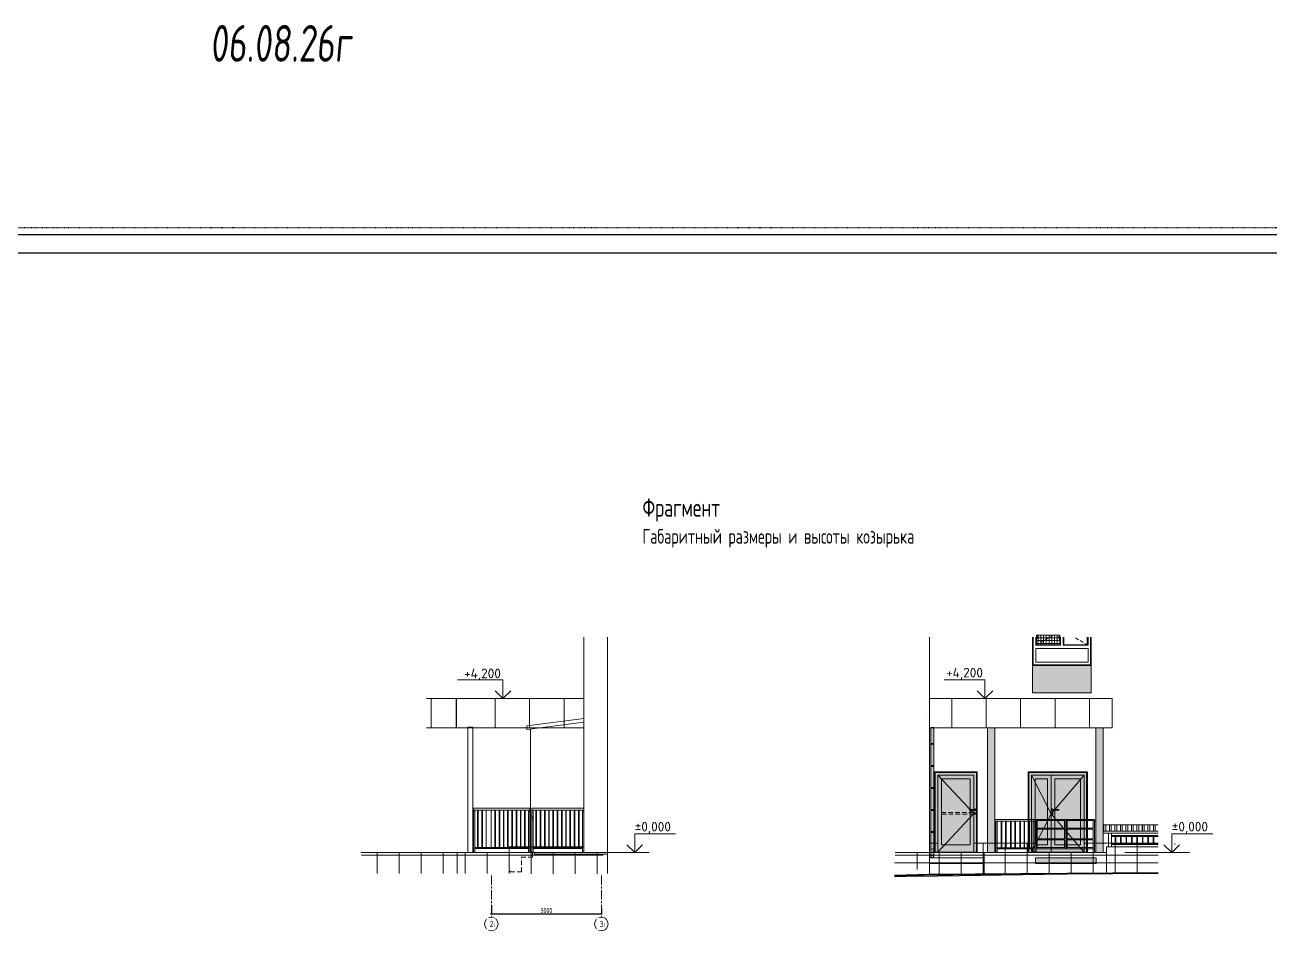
# Model space of a CAD drawing. Header units: millimetres. Extents: x -314343 to 8741575, y 21428 to 162031.
# Drawn here: x -171769 to -137815, y 136920 to 161708 of the extents above; entities that cross this region are included whole.
import ezdxf
from ezdxf.enums import TextEntityAlignment as Align

# ---------------------------------------------------------------- set-up
doc = ezdxf.new("R2010")
doc.units = ezdxf.units.MM
doc.header["$MEASUREMENT"] = 0
doc.header["$PDSIZE"] = -4
for name, pattern in [('01_base$0$DASHED2', [0.375, 0.25, -0.125]), ('ACAD_ISO03W100', [30, 12, -18]), ('ADSK_Штриховая_ш2 п1', [3, 2, -1]), ('CENTER', [2, 1.25, -0.25, 0.25, -0.25]), ('CONTI', [0])]:
    doc.linetypes.add(name, pattern=pattern)
doc.layers.get('0').update_dxf_attribs({"color": 250, "lineweight": 9})
doc.layers.get('Defpoints').update_dxf_attribs({"color": 6})
for name, color, linetype, lineweight, true_color in [('!_Окно_00_Штрих_Стекло', 7, 'Continuous', 0, 0x737373), ('!_Фасад_Штрих_Син', 7, 'Continuous', 5, 0x86d5d5), ('RAL 100 6030', 7, 'Continuous', 0, 0x989057), ('RAL 7016', 7, 'Continuous', 0, 0x383e42), ('RAL 90 10', 7, 'Continuous', 0, 0xf1ece1)]:
    doc.layers.add(name, color=color, linetype=linetype, lineweight=lineweight, true_color=true_color)
for name, color, linetype, lineweight in [('!_Цоколь', 7, 'Continuous', 0), ('АР_Лестницы ограждения', 86, 'Continuous', 13), ('АР_Оси', 195, 'Continuous', 9), ('АР_Текст', 250, 'Continuous', 5), ('АР_тонкая линия', 250, 'Continuous', 0), ('Водосточная система_Ном._пера__120', 7, 'Continuous', 5), ('Ограждение', 250, 'Continuous', 9), ('Подвал', 250, 'Continuous', 30), ('пунктир', 251, 'Continuous', 13), ('СТЕНЫ кирпич ЛИДЕР', 250, 'Continuous', 15), ('Элементы узлов', 7, 'Continuous', 9)]:
    doc.layers.add(name, color=color, linetype=linetype, lineweight=lineweight)
for name, color, linetype in [('_RAMKA', 7, 'Continuous'), ('PDF _0', 7, 'Continuous'), ('PDF _PDF _0', 7, 'Continuous'), ('ПРИМЕЧАНИЕ', 7, 'Continuous')]:
    doc.layers.add(name, color=color, linetype=linetype)
doc.styles.add('ISOCPEUR', font='isocpeur.ttf', dxfattribs={"width": 0.7})
doc.styles.add('PDF ISOCPEUR', font='isocpeur.ttf')
doc.styles.add('SIMPLEX', font='simplex.shx', dxfattribs={"width": 0.85, "oblique": 7})
doc.styles.add('ГОСТ 2.304', font='isocpeur.ttf', dxfattribs={"width": 0.7})
doc.dimstyles.new('R_50', dxfattribs={"dimtxt": 140, "dimasz": 30, "dimexe": 20, "dimexo": 0, "dimgap": 20, "dimtad": 1, "dimdec": 0, "dimrnd": 5, "dimzin": 0, "dimdsep": 46, "dimtxsty": 'ISOCPEUR', "dimblk": 'ARCHTICK', "dimcen": 50, "dimdle": 20, "dimclrd": 256, "dimclre": 256, "dimclrt": 256, "dimadec": 0, "dimazin": 0, "dimtfac": 2, "dimtdec": 0, "dimtix": 1, "dimtofl": 0, "dimtmove": 1, "dimatfit": 3, "dimfxl": 1, "dimtvp": 3, "dimtolj": 1, "dimtzin": 0, "dimarcsym": 0})
pattern_1 = [(90, (475957.27, -149526.65), (-600, 1e-13), []), (180, (475957.27, -149526.65), (-2e-13, -600), [])]

# ---------------------------------------------------------------- blocks, each defined once
blk = doc.blocks.new('A$Cfca424f0')
at = {"layer": '_RAMKA', "color": 0}
for points in [[(-118000, -500), (500, -500), (500, 83200), (-118000, 83200)], [(-116000, 0), (0, 0), (0, 82700), (-116000, 82700)]]:
    blk.add_lwpolyline(points, close=True, dxfattribs=at)
at = {"layer": 'Defpoints', "color": 253, "linetype": 'ACAD_ISO03W100'}
blk.add_lwpolyline([(-118200, 83400), (700, 83400), (700, -700), (-118200, -700)], close=True, dxfattribs=at)
at = {"layer": '_RAMKA', "color": 8, "style": 'SIMPLEX', "oblique": 7, "width": 0.85}
blk.add_attdef('ФОРМАТ_А0', (-4500, -350), '', height=250, dxfattribs=at)
blk = doc.blocks.new('_ArchTick')
at = {"color": 0, "linetype": 'ByBlock', "const_width": 0.15}
blk.add_lwpolyline([(-0.5, -0.5), (0.5, 0.5)], dxfattribs=at)
blk = doc.blocks.new('*D638')
at = {"lineweight": -2, "ltscale": 150, "transparency": 16777216}
for p, q in [((-159050, 137709), (-159050, 137450)), ((-156050, 137619), (-156050, 137450)), ((-159070, 137470), (-156030, 137470))]:
    blk.add_line(p, q, dxfattribs=at)
at = {"layer": 'Defpoints', "color": 0, "ltscale": 150, "transparency": 16777216}
for p in [(-159050, 137709), (-156050, 137619), (-156050, 137470)]:
    blk.add_point(p, dxfattribs=at)
at = {"lineweight": -2, "ltscale": 150, "transparency": 16777216, "xscale": 30, "yscale": 30, "zscale": 30, "rotation": 180}
blk.add_blockref('_ArchTick', (-159050, 137470), dxfattribs=at)
at = {"lineweight": -2, "ltscale": 150, "transparency": 16777216, "xscale": 30, "yscale": 30, "zscale": 30}
blk.add_blockref('_ArchTick', (-156050, 137470), dxfattribs=at)
at = {"ltscale": 150, "transparency": 16777216, "insert": (-157550, 137560), "char_height": 140, "attachment_point": 5, "style": 'ISOCPEUR'}
blk.add_mtext('\\A1;3000', dxfattribs=at)
blk = doc.blocks.new('A$Cbac6e4b7')
at = {"layer": 'RAL 100 6030'}
h = blk.add_hatch(color=256, dxfattribs=at)
h.dxf.hatch_style = 1
h.paths.add_polyline_path([(1602, 748), (0, 748), (0, 0), (1602, 0)])
at = {"layer": 'СТЕНЫ кирпич ЛИДЕР', "ltscale": 100}
blk.add_lwpolyline([(0, 748), (1602, 748), (1602, 0), (0, 0)], close=True, dxfattribs=at)
blk = doc.blocks.new('A$Ce12d8f06')
at = {"layer": 'Ограждение'}
for points, elevation in [([(1062, 900), (-5, 901)], 1), ([(1063, 850), (-5, 850)], 1), ([(153, 125), (153, 850)], 0), ([(169, 850), (169, 125), (169, 125)], 0), ([(269, 125), (269, 850)], 0), ([(285, 850), (285, 125), (285, 125)], 0), ([(405, 125), (405, 850)], 0), ([(421, 850), (421, 125), (421, 125)], 0), ([(521, 125), (521, 850)], 0), ([(537, 850), (537, 125), (537, 125)], 0), ([(657, 125), (657, 850)], 0), ([(673, 850), (673, 125), (673, 125)], 0), ([(773, 125), (773, 850)], 0), ([(789, 850), (789, 125), (789, 125)], 0), ([(909, 125), (909, 850)], 0), ([(925, 850), (925, 125), (925, 125)], 0), ([(1063, 0), (1063, 850), (1025, 850), (1025, 0), (1063, 0)], 0), ([(1063, 850), (1063, 900)], 0), ([(1063, 850), (1063, 900)], 0), ([(1101, 0), (1101, 850), (1063, 850), (1063, 0), (1101, 0)], 0), ([(2659, 850), (2659, 900)], 1), ([(2659, 850), (2659, 900)], 1), ([(2691, 0), (2691, 850), (2729, 850), (2729, 0), (2691, 0)], 0), ([(1025, 100), (38, 100), (38, 125), (1025, 125)], 1)]:
    blk.add_lwpolyline(points, dxfattribs=dict(at, elevation=elevation))
blk.add_lwpolyline([(38, 0), (38, 850), (0, 850), (0, 0), (38, 0)], dxfattribs=at)
at = {"layer": 'Ограждение', "elevation": 0}
for points in [[(1101, 100), (1888, 100, 0.414214), (1908, 120), (1908, 880, 0.414214), (1888, 900), (1101, 900)], [(1938, 900), (2691, 900), (2691, 100), (1938, 100, -0.414214), (1918, 120), (1918, 880, -0.414214)]]:
    blk.add_lwpolyline(points, format="xyb", close=True, dxfattribs=at)
for points in [[(1878, 660), (1131, 660), (1131, 870), (1878, 870)], [(1948, 660), (2661, 660), (2661, 870), (1948, 870)], [(1878, 370), (1131, 370), (1131, 630), (1878, 630)], [(1878, 340), (1131, 340), (1131, 130), (1878, 130)], [(1948, 370), (2661, 370), (2661, 630), (1948, 630)], [(1948, 340), (2661, 340), (2661, 130), (1948, 130)]]:
    blk.add_lwpolyline(points, close=True, dxfattribs=at)
blk = doc.blocks.new('A$C3d7adb4b')
at = {"layer": 'RAL 7016', "ltscale": 100, "true_color": 0x636466, "transparency": 33554687}
h = blk.add_hatch(color=251, dxfattribs=at)
h.dxf.hatch_style = 1
h.paths.add_polyline_path([(0, 0), (-1650, 0), (-1650, -150), (0, -150)])
blk.add_lwpolyline([(-1650, 0), (0, 0), (0, -150), (-1650, -150)], close=True)
blk = doc.blocks.new('A$C8b9b5741')
at = {"layer": 'Элементы узлов', "true_color": 0x383e42}
blk.add_hatch(color=250, dxfattribs=at).paths.add_polyline_path([(0, 3), (-80, 3), (-79, -429), (-70, -429), (-56, -429), (-40, -429), (-24, -429), (-10, -429), (0, -429)])
h = blk.add_hatch(color=250, dxfattribs=at)
h.paths.add_polyline_path([(0, -3409), (0, -3309), (-3, -3309), (-12, -3309), (-25, -3309), (-40, -3309), (-55, -3309), (-68, -3309), (-77, -3309), (-80, -3309), (-80, -3409), (-80, -3515), (-77, -3504), (-68, -3495), (-55, -3489), (-40, -3487), (-25, -3489), (-12, -3495), (-3, -3504), (0, -3515)])
h.paths.add_polyline_path([(0, -2859), (-1, -2859), (-10, -2859), (-24, -2859), (-40, -2859), (-56, -2859), (-70, -2859), (-80, -2859), (-80, -3309), (-77, -3309), (-68, -3309), (-55, -3309), (-40, -3309), (-25, -3309), (-12, -3309), (-3, -3309), (0, -3309)])
h.paths.add_polyline_path([(2, -2829), (-1, -2829), (-10, -2829), (-24, -2829), (-40, -2829), (-56, -2829), (-70, -2829), (-79, -2829), (-82, -2829), (-82, -2859), (-79, -2859), (-70, -2859), (-56, -2859), (-40, -2859), (-24, -2859), (-10, -2859), (-1, -2859), (0, -2859), (2, -2859)])
h.paths.add_polyline_path([(0, -2259), (-1, -2259), (-10, -2259), (-24, -2259), (-40, -2259), (-56, -2259), (-70, -2259), (-79, -2259), (-80, -2259), (-80, -2829), (-79, -2829), (-70, -2829), (-56, -2829), (-40, -2829), (-24, -2829), (-10, -2829), (-1, -2829), (0, -2829)])
h.paths.add_polyline_path([(2, -2229), (-1, -2229), (-10, -2229), (-24, -2229), (-40, -2229), (-56, -2229), (-70, -2229), (-79, -2229), (-82, -2229), (-82, -2259), (-79, -2259), (-70, -2259), (-56, -2259), (-40, -2259), (-24, -2259), (-10, -2259), (-1, -2259), (2, -2259)])
h.paths.add_polyline_path([(0, -1659), (-1, -1659), (-10, -1659), (-24, -1659), (-40, -1659), (-56, -1659), (-70, -1659), (-79, -1659), (-80, -1659), (-80, -2229), (-79, -2229), (-70, -2229), (-56, -2229), (-40, -2229), (-24, -2229), (-10, -2229), (-1, -2229), (0, -2229)])
h.paths.add_polyline_path([(2, -1629), (-1, -1629), (-10, -1629), (-24, -1629), (-40, -1629), (-56, -1629), (-70, -1629), (-79, -1629), (-82, -1629), (-82, -1659), (-79, -1659), (-70, -1659), (-56, -1659), (-40, -1659), (-24, -1659), (-10, -1659), (-1, -1659), (2, -1659)])
h.paths.add_polyline_path([(0, -1059), (-1, -1059), (-10, -1059), (-24, -1059), (-40, -1059), (-56, -1059), (-70, -1059), (-79, -1059), (-80, -1059), (-80, -1629), (-79, -1629), (-70, -1629), (-56, -1629), (-40, -1629), (-24, -1629), (-10, -1629), (-1, -1629), (0, -1629)])
h.paths.add_polyline_path([(2, -1029), (-1, -1029), (-10, -1029), (-24, -1029), (-40, -1029), (-56, -1029), (-70, -1029), (-79, -1029), (-82, -1029), (-82, -1059), (-79, -1059), (-70, -1059), (-56, -1059), (-40, -1059), (-24, -1059), (-10, -1059), (-1, -1059), (2, -1059)])
h.paths.add_polyline_path([(0, -459), (2, -459), (2, -429), (0, -429), (-32, -429), (-79, -429), (-82, -429), (-82, -459), (-80, -459), (-80, -1029), (-79, -1029), (-70, -1029), (-56, -1029), (-40, -1029), (-24, -1029), (-10, -1029), (-1, -1029), (0, -1029)])
at = {"ltscale": 150}
blk.add_line((-80, 3), (0, 3), dxfattribs=at)
at = {"layer": 'Водосточная система_Ном._пера__120', "color": 7, "linetype": 'Continuous', "lineweight": 5}
for p, q in [((-80, 3), (-79, -429)), ((0, 3), (0, -429)), ((-82, -429), (-79, -429)), ((-82, -459), (-82, -429)), ((-82, -459), (-79, -459)), ((-80, -459), (-80, -1029)), ((-79, -429), (-70, -429)), ((-79, -459), (-70, -459)), ((-70, -429), (-56, -429)), ((-70, -459), (-56, -459)), ((-56, -429), (-40, -429)), ((-56, -459), (-40, -459)), ((-40, -429), (-24, -429)), ((-24, -429), (-10, -429)), ((-24, -459), (-10, -459)), ((-10, -429), (-1, -429)), ((-10, -459), (-1, -459)), ((-1, -429), (2, -429)), ((-1, -459), (2, -459)), ((2, -459), (2, -429)), ((-82, -1029), (-79, -1029)), ((-82, -1059), (-82, -1029)), ((-82, -1059), (-79, -1059)), ((-80, -1059), (-80, -1629)), ((-79, -1029), (-70, -1029)), ((-79, -1059), (-70, -1059)), ((-70, -1029), (-56, -1029)), ((-70, -1059), (-56, -1059)), ((-56, -1029), (-40, -1029)), ((-56, -1059), (-40, -1059)), ((-40, -1029), (-24, -1029)), ((-40, -1059), (-24, -1059)), ((-24, -1029), (-10, -1029)), ((-24, -1059), (-10, -1059)), ((-10, -1029), (-1, -1029)), ((-10, -1059), (-1, -1059)), ((-1, -1029), (2, -1029)), ((-1, -1059), (2, -1059)), ((0, -1059), (0, -1629)), ((2, -1059), (2, -1029)), ((-82, -1629), (-79, -1629)), ((-82, -1659), (-82, -1629)), ((-82, -1659), (-79, -1659)), ((-80, -1659), (-80, -2229)), ((-79, -1629), (-70, -1629)), ((-79, -1659), (-70, -1659)), ((-70, -1629), (-56, -1629)), ((-70, -1659), (-56, -1659)), ((-56, -1629), (-40, -1629)), ((-56, -1659), (-40, -1659)), ((-40, -1629), (-24, -1629)), ((-40, -1659), (-24, -1659)), ((-24, -1629), (-10, -1629)), ((-24, -1659), (-10, -1659)), ((-10, -1629), (-1, -1629)), ((-10, -1659), (-1, -1659)), ((-1, -1629), (2, -1629)), ((-1, -1659), (2, -1659)), ((0, -1659), (0, -2229)), ((2, -1659), (2, -1629)), ((-82, -2229), (-79, -2229)), ((-82, -2259), (-82, -2229)), ((-82, -2259), (-79, -2259)), ((-80, -2259), (-80, -2829)), ((-79, -2229), (-70, -2229)), ((-79, -2259), (-70, -2259)), ((-70, -2229), (-56, -2229)), ((-70, -2259), (-56, -2259)), ((-56, -2229), (-40, -2229)), ((-56, -2259), (-40, -2259)), ((-40, -2229), (-24, -2229)), ((-40, -2259), (-24, -2259)), ((-24, -2229), (-10, -2229)), ((-24, -2259), (-10, -2259)), ((-10, -2229), (-1, -2229)), ((-10, -2259), (-1, -2259)), ((-1, -2229), (2, -2229)), ((-1, -2259), (2, -2259)), ((0, -2259), (0, -2829)), ((2, -2259), (2, -2229)), ((-82, -2829), (-79, -2829)), ((-82, -2859), (-82, -2829)), ((-82, -2859), (-79, -2859)), ((-80, -2859), (-80, -3309)), ((-79, -2829), (-70, -2829)), ((-79, -2859), (-70, -2859)), ((-70, -2829), (-56, -2829)), ((-70, -2859), (-56, -2859)), ((-56, -2829), (-40, -2829)), ((-56, -2859), (-40, -2859)), ((-40, -2829), (-24, -2829)), ((-40, -2859), (-24, -2859)), ((-24, -2829), (-10, -2829)), ((-24, -2859), (-10, -2859)), ((-10, -2829), (-1, -2829)), ((-10, -2859), (-1, -2859)), ((-1, -2829), (2, -2829)), ((-1, -2859), (2, -2859)), ((0, -2859), (0, -3309)), ((2, -2859), (2, -2829)), ((-77, -3309), (-80, -3309)), ((-80, -3309), (-80, -3409)), ((-68, -3309), (-77, -3309)), ((-55, -3309), (-68, -3309)), ((-55, -3394), (-68, -3397)), ((-40, -3309), (-55, -3309)), ((-40, -3393), (-55, -3394)), ((-25, -3309), (-40, -3309)), ((-25, -3394), (-40, -3393)), ((-12, -3309), (-25, -3309)), ((-12, -3397), (-25, -3394)), ((-3, -3309), (-12, -3309)), ((0, -3309), (-3, -3309)), ((0, -3309), (0, -3409)), ((-80, -3409), (-80, -3515)), ((-77, -3504), (-80, -3515)), ((-80, -3515), (-77, -3526)), ((-68, -3397), (-77, -3403)), ((-68, -3495), (-77, -3504)), ((-77, -3526), (-68, -3535)), ((-55, -3489), (-68, -3495)), ((-68, -3535), (-55, -3541)), ((-40, -3487), (-55, -3489)), ((-55, -3541), (-40, -3543)), ((-25, -3489), (-40, -3487)), ((-40, -3543), (-25, -3541)), ((-12, -3495), (-25, -3489)), ((-25, -3541), (-12, -3535)), ((-3, -3403), (-12, -3397)), ((-3, -3504), (-12, -3495)), ((-12, -3535), (-3, -3526)), ((0, -3515), (-3, -3504)), ((-3, -3526), (0, -3515)), ((0, -3409), (0, -3515))]:
    blk.add_line(p, q, dxfattribs=at)
at = {"layer": 'Элементы узлов', "color": 250, "true_color": 0x383e42}
blk.add_line((0, -459), (0, -1029), dxfattribs=at)
blk = doc.blocks.new('A$Cca279a30')
at = {"layer": '!_Фасад_Штрих_Син', "ltscale": 10}
h = blk.add_hatch(dxfattribs=at)
h.set_pattern_fill('GRATE', color=250, scale=30000, angle=90)
h.set_pattern_definition([(90, (559442.9, -259309.8), (-937.5, 6e-14), []), (180, (559443, -259309.8), (-5e-13, -3750), [])])
h.paths.add_polyline_path([(4982, 798), (0, 798), (0, 0), (4982, 0)])
at = {"layer": 'PDF _0', "lineweight": 0}
blk.add_lwpolyline([(0, 798), (0, 0), (4982, 0), (4982, 798)], close=True, dxfattribs=at)

msp = doc.modelspace()

# ---------------------------------------------------------------- hatches: boundary and pattern name
at = {"layer": '!_Окно_00_Штрих_Стекло'}
h = msp.add_hatch(color=256, dxfattribs=at)
h.dxf.hatch_style = 1
h.set_gradient(color1=(70, 92, 124), color2=(219, 225, 235), name='CURVED')
h.paths.add_polyline_path([(-145908.6, 141155.3), (-146778.6, 141155.3), (-146778.6, 139356.2), (-145908.6, 139356.2)])
h = msp.add_hatch(color=256, dxfattribs=at)
h.dxf.hatch_style = 1
h.set_gradient(color1=(70, 92, 124), color2=(219, 225, 235), name='CURVED')
h.paths.add_polyline_path([(-144221.1, 141156.9), (-142987.3, 141156.9), (-142987.3, 139356.9), (-144221.1, 139356.9)])
at = {"layer": '!_Цоколь', "lineweight": 0, "ltscale": 5, "true_color": 0x636466}
h = msp.add_hatch(dxfattribs=at)
h.set_pattern_fill('ANSI37', color=251, scale=4800, angle=45)
h.set_pattern_definition(pattern_1)
h.paths.add_polyline_path([(-147104.4, 139146.9), (-147104.5, 139396.5), (-146968.5, 139396.5), (-146968.2, 139146.9)])
h = msp.add_hatch(dxfattribs=at)
h.set_pattern_fill('ANSI37', color=251, scale=4800, angle=45)
h.set_pattern_definition(pattern_1)
h.paths.add_polyline_path([(-145801.2, 139146.9), (-145801.3, 139396.4), (-145516.9, 139396.5), (-145516.9, 139146.9)])
h = msp.add_hatch(dxfattribs=at)
h.set_pattern_fill('ANSI37', color=251, scale=4800, angle=45)
h.set_pattern_definition(pattern_1)
h.paths.add_polyline_path([(-145317.9, 139145.3), (-145318, 139396.4), (-144412.4, 139396.5), (-144412.1, 139146.9)])
h = msp.add_hatch(dxfattribs=at)
h.set_pattern_fill('ANSI37', color=251, scale=4800, angle=45)
h.set_pattern_definition(pattern_1)
h.paths.add_polyline_path([(-142797.2, 139145.3), (-142797.4, 139396.2), (-142272.4, 139396.7), (-142272.1, 139146.5)])
h = msp.add_hatch(dxfattribs=at)
h.set_pattern_fill('ANSI37', color=251, scale=4800, angle=45)
h.set_pattern_definition(pattern_1)
h.paths.add_polyline_path([(-142270.9, 138565.3), (-142272.2, 139402), (-140861.3, 139396.5), (-140865.8, 138584.9)])
h = msp.add_hatch(dxfattribs=at)
h.set_pattern_fill('ANSI37', color=251, scale=4800, angle=45)
h.set_pattern_definition([(90, (735434.65, -149526.65), (-600, 1e-13), []), (180, (735434.65, -149526.65), (-2e-13, -600), [])])
h.paths.add_polyline_path([(-162594.5, 138572), (-156004.4, 138565.1), (-156004.5, 139146.9), (-162594.4, 139146.9)])
h = msp.add_hatch(dxfattribs=at)
h.set_pattern_fill('ANSI37', color=251, scale=4800, angle=45)
h.set_pattern_definition(pattern_1)
h.paths.add_polyline_path([(-147104.4, 138686.9), (-147104.4, 139146.9), (-147749.8, 139146.9), (-148040.7, 139146.9), (-148040.7, 138667.5)])
h = msp.add_hatch(dxfattribs=at)
h.set_pattern_fill('ANSI37', color=251, scale=4800, angle=45)
h.set_pattern_definition(pattern_1)
h.paths.add_polyline_path([(-142272.2, 139146.9), (-147104.4, 139146.9), (-147103.2, 138530.1), (-142271, 138569)])
at = {"layer": 'RAL 7016', "ltscale": 100, "transparency": 33554687}
h = msp.add_hatch(color=256, dxfattribs=at)
h.dxf.hatch_style = 1
h.paths.add_polyline_path([(-146968.2, 141345.3), (-145801.2, 141345.3), (-145801.2, 139146.9), (-146968.2, 139146.9)])
h.paths.add_polyline_path([(-146778.6, 141155.3), (-146778.6, 139356.2), (-145991.2, 139356.2), (-145991.2, 141155.3)], flags=16)
h = msp.add_hatch(color=256, dxfattribs=at)
h.dxf.hatch_style = 1
h.paths.add_polyline_path([(-144412.3, 141346.9), (-142797.2, 141346.9), (-142797.2, 139146.9), (-144412.3, 139146.9)])
h.paths.add_polyline_path([(-144219.9, 141156.9), (-144222.3, 139356.3), (-142988.5, 139356.6), (-142986.1, 141157.2)], flags=16)
h = msp.add_hatch(color=256, dxfattribs=at)
h.dxf.hatch_style = 1
h.paths.add_polyline_path([(-143887.2, 141176.6), (-143687.5, 141176.6), (-143687.5, 139356.9), (-143887.2, 139356.9)])
h = msp.add_hatch(color=256, dxfattribs=at)
h.dxf.hatch_style = 1
h.paths.add_polyline_path([(-146006.2, 140316.9), (-145901.1, 140316.9), (-145891.2, 140306.9), (-145899.5, 140296.9), (-146006.2, 140296.9, -1)])
h.paths.add_polyline_path([(-145901.1, 140316.9), (-145891.2, 140316.9), (-145891.2, 140306.9)], flags=17)
h.paths.add_polyline_path([(-145891.2, 140306.9), (-145891.2, 140296.9), (-145899.5, 140296.9)], flags=17)
h = msp.add_hatch(color=256, dxfattribs=at)
h.dxf.hatch_style = 1
h.paths.add_polyline_path([(-143730.5, 140296.9), (-143752.4, 140296.9, -1), (-143752.4, 140316.9), (-143730.5, 140316.9, 4.5817425)])
h.paths.add_polyline_path([(-143717.3, 140316.9), (-143752.4, 140316.9, 1), (-143752.4, 140296.9), (-143717.3, 140296.9)])
h.paths.add_polyline_path([(-143706.3, 140316.9), (-143717.3, 140316.9), (-143717.3, 140306.9)], flags=17)
h.paths.add_polyline_path([(-143717.3, 140306.9), (-143717.3, 140296.9), (-143708.4, 140296.9)], flags=17)
h.paths.add_polyline_path([(-143602.4, 140316.9), (-143706.3, 140316.9), (-143717.3, 140306.9), (-143708.4, 140296.9), (-143602.4, 140296.9, 1)])
at = {"layer": 'RAL 90 10', "ltscale": 100, "transparency": 33554687}
h = msp.add_hatch(color=256, dxfattribs=at)
h.dxf.hatch_style = 1
h.paths.add_polyline_path([(-145317.9, 142546.9), (-145516.9, 142546.9), (-145516.9, 139146.9), (-145317.9, 139146.9)])
h = msp.add_hatch(color=256, dxfattribs=at)
h.dxf.hatch_style = 1
h.paths.add_polyline_path([(-142369.6, 142546.9), (-142568.6, 142546.9), (-142568.6, 139146.9), (-142369.6, 139146.9)])

# ---------------------------------------------------------------- linework, layer by layer
at = {"layer": '!_Фасад_Штрих_Син', "color": 250, "linetype": 'Continuous', "ltscale": 10, "true_color": 0x383e42}
for p, q in [((-160006.3, 142546.9, 0.7), (-160006.3, 143344.4, 0.7)), ((-159998.8, 142546.9, 0.7), (-159998.8, 143344.4, 0.7)), ((-158943.8, 142546.9, 0.7), (-158943.8, 143344.4, 0.7)), ((-158006.3, 142546.9, 0.7), (-158006.3, 143344.4, 0.7)), ((-157068.8, 142546.9, 0.7), (-157068.8, 143344.4, 0.7))]:
    msp.add_line(p, q, dxfattribs=at)
at = {"layer": '!_Цоколь', "color": 18, "lineweight": 0, "ltscale": 5, "true_color": 0x000000}
msp.add_line((-159981, 139148.2), (-159983.2, 138568.6), dxfattribs=at)
at = {"layer": '!_Цоколь', "color": 251, "lineweight": 0, "ltscale": 5, "true_color": 0x636466}
msp.add_line((-148057.8, 138866.9, 2.7), (-140864.2, 138866.9, 2.7), dxfattribs=at)
msp.add_lwpolyline([(-157877.6, 139099.3), (-155879.4, 139099.3), (-155879.4, 139146.9), (-157877.6, 139146.9)], close=True, dxfattribs=at)
at = {"ltscale": 150}
for p, q in [((-147104.4, 138540.7), (-147104.4, 145019, 2.1)), ((-146878.6, 141325.3, 2.1), (-145891.2, 141325.3, 2.1)), ((-146878.6, 141255.3, 2.1), (-145891.2, 141255.3, 2.1)), ((-141897.5, 139896.2, 1.1), (-141897.5, 139723, 1.1)), ((-141308.2, 139896.2, 1.1), (-141308.2, 139723, 1.1)), ((-147104.4, 139396.5, 2.4), (-146878.6, 139396.5, 2.4)), ((-145891.2, 139396.5, 2.5), (-144221.1, 139396.5, 2.5)), ((-142887.2, 139396.5, 2.6), (-140864.2, 139396.5, 2.6)), ((-142272.2, 139146.9, 2.1), (-142272.2, 139296.9, 2.1)), ((-156529.6, 139148.4), (-162597.6, 139145.5)), ((-147104.4, 139146.9, -0.1), (-148040.7, 139146.9, 0.1)), ((-147104.4, 139146.9, 2.1), (-142272.2, 139146.9, 2.1)), ((-147102.5, 138996.9, 2.1), (-145608.1, 138996.9, 2.1)), ((-146968.2, 139146.9, 2.1), (-145801.2, 139146.9, 2.1)), ((-145608.1, 139146.9, 2.1), (-145608.1, 138552.4)), ((-144412.2, 139146.9, 2.1), (-142797.2, 139146.9, 2.1)), ((-147102.5, 138846.9, 2.1), (-145608.1, 138846.9, 2.1))]:
    msp.add_line(p, q, dxfattribs=at)
for p, q in [((-145856.2, 140316.9, 2.1), (-146006.2, 140316.9, 2.1)), ((-145856.2, 140296.9, 2.1), (-146006.2, 140296.9, 2.1)), ((-143752.4, 140316.9, 2.1), (-143587.4, 140316.9, 2.1)), ((-143752.4, 140296.9, 2.1), (-143587.4, 140296.9, 2.1))]:
    msp.add_line(p, q)
at = {"ltscale": 100}
for points in [[(-158079.5, 142594.7), (-158079.5, 142594.7), (-156529.6, 142798.7)], [(-158079.5, 142494.9), (-158079.5, 142594.7), (-156529.6, 142798.7)], [(-158079.5, 142594.7), (-158079.5, 142594.7), (-156529.6, 142798.7)], [(-158079.5, 142494.9), (-158079.5, 142594.7), (-156529.6, 142798.7)], [(-158079.5, 142494.9), (-156529.6, 142697.8)], [(-158079.5, 142494.9), (-156529.6, 142697.8)], [(-157979.5, 139146.9), (-157985.2, 142507.3)]]:
    msp.add_lwpolyline(points, dxfattribs=at)
at = {"ltscale": 150}
for points in [[(-159691.7, 142556.9), (-159551.7, 142556.9), (-159551.7, 139146.9), (-159691.7, 139146.9)], [(-159537.1, 140298.3), (-157996.8, 140298.3), (-157996.8, 140349.3), (-159537.1, 140349.3)], [(-159527.5, 140268.3), (-159509.4, 140268.3), (-159509.4, 140298.3), (-159527.5, 140298.3)], [(-158025.2, 140268.3), (-158007, 140268.3), (-158007, 140298.3), (-158025.2, 140298.3)], [(-157944.9, 140298.2), (-156529.6, 140298.2), (-156529.6, 140349.2), (-157944.9, 140349.2)], [(-157935.3, 140268.2), (-157917.2, 140268.2), (-157917.2, 140298.2), (-157935.3, 140298.2)], [(-156558, 140268.2), (-156539.9, 140268.2), (-156539.9, 140298.2), (-156558, 140298.2)], [(-157944.9, 139146.9), (-157906.9, 139146.9), (-157906.9, 140049.2), (-157944.9, 140049.2)], [(-157934.8, 140049.2), (-157914.8, 140049.2), (-157914.8, 140077.2), (-157934.8, 140077.2)], [(-159499.1, 139251.9), (-158034.8, 139251.9), (-158034.8, 139276.9), (-159499.1, 139276.9)], [(-157906.9, 139251.8), (-156567.6, 139251.8), (-156567.6, 139276.8), (-157906.9, 139276.8)]]:
    msp.add_lwpolyline(points, close=True, dxfattribs=at)
for points, elevation in [([(-145516.9, 139146.9), (-145317.9, 139146.9), (-145319.2, 142546.9), (-145518.1, 142546.9)], 2.1), ([(-142568.6, 139146.9), (-142369.6, 139146.9), (-142369.6, 142546.9), (-142568.6, 142546.9)], 2.1), ([(-146778.6, 139356.2), (-145991.2, 139356.2), (-145991.2, 141155.3), (-146778.6, 141155.3)], 2.1), ([(-144221.1, 139356.9), (-143887.2, 139356.9), (-143887.2, 141156.9), (-144221.1, 141156.9)], 2.1), ([(-142987.3, 139356.9), (-143687.5, 139356.9), (-143687.5, 141156.9), (-142987.3, 141156.9)], 2.1), ([(-142219.4, 139296.9), (-142139.6, 139296.9), (-142139.6, 139673), (-142219.4, 139673)], 1.1)]:
    msp.add_lwpolyline(points, close=True, dxfattribs=dict(at, elevation=elevation))
at = {"elevation": 2.1}
for points in [[(-145801.2, 139146.9), (-145801.2, 141345.3), (-146968.2, 141345.3), (-146968.2, 139146.9)], [(-146948.6, 141325.3), (-146948.6, 139156.9)], [(-145891.2, 139156.9), (-145891.2, 141255.3), (-146878.6, 141255.3), (-146878.6, 139156.9)], [(-145821.2, 139156.9), (-145821.2, 141325.3)], [(-144412.2, 139146.9), (-144412.2, 141346.9), (-142797.2, 141346.9), (-142797.2, 139146.9)], [(-144392.2, 139146.9), (-144392.2, 141326.9), (-142817.2, 141326.9), (-142817.2, 139146.9)], [(-144322.2, 139156.9), (-144322.2, 141256.9), (-143787.4, 141256.9), (-143787.4, 139156.9)], [(-142887.2, 139156.9), (-142887.2, 141256.9), (-143787.4, 141256.9), (-143787.4, 139156.9)]]:
    msp.add_lwpolyline(points, dxfattribs=at)
at = {"ltscale": 100, "elevation": 2.1}
for points in [[(-145821.2, 141325.3), (-146948.6, 141325.3)], [(-145821.2, 141325.3), (-146948.2, 141325.3)], [(-144322.2, 141326.9), (-142887.2, 141326.9)], [(-145821.2, 139156.9), (-146948.6, 139156.9)], [(-145891.2, 139156.9), (-146878.6, 139156.9)], [(-144322.2, 139156.9), (-142887.2, 139156.9)]]:
    msp.add_lwpolyline(points, dxfattribs=at)
at = {"ltscale": 50, "elevation": 2.1}
for points in [[(-146878.6, 139156.9), (-145891.2, 140211.9), (-146878.6, 141255.3)], [(-144322.2, 139156.9), (-143787.4, 140196.9), (-144322.2, 141256.9)], [(-142887.2, 139156.9), (-143787.4, 140196.9), (-142887.2, 141256.9)]]:
    msp.add_lwpolyline(points, dxfattribs=at)
at = {"ltscale": 100, "elevation": 2.1}
msp.add_lwpolyline([(-144322.2, 139156.9), (-142887.2, 139156.9), (-142887.2, 141256.9), (-144322.2, 141256.9)], close=True, dxfattribs=at)
at = {"ltscale": 150}
for points in [[(-159499.1, 139146.9), (-159499.1, 140268.3), (-159537.1, 140268.3), (-159537.1, 139146.9), (-159499.1, 139146.9)], [(-157996.8, 139146.9), (-157996.8, 140268.3), (-158034.8, 140268.3), (-158034.8, 139146.9), (-157996.8, 139146.9)], [(-157906.9, 139146.8), (-157906.9, 140268.2), (-157944.9, 140268.2), (-157944.9, 139146.8), (-157906.9, 139146.8)], [(-156529.6, 139146.8), (-156529.6, 140268.2), (-156567.6, 140268.2), (-156567.6, 139146.8), (-156529.6, 139146.8)]]:
    msp.add_lwpolyline(points, dxfattribs=at)
at = {"linetype": '01_base$0$DASHED2', "ltscale": 500, "elevation": 2.1}
msp.add_lwpolyline([(-145891.2, 140191.9), (-146778.6, 140191.9), (-146778.6, 140231.9), (-145891.2, 140231.9)], close=True, dxfattribs=at)
at = {"ltscale": 150}
for points, elevation in [([(-140864.2, 139723), (-142369.7, 139723), (-142369.7, 139896.2), (-140864.2, 139896.2)], 1.1), ([(-140864.2, 139673), (-142369.7, 139673), (-142369.7, 139723), (-140864.2, 139723)], 1.1), ([(-140864.2, 139296.9), (-142272.2, 139296.9), (-142272.2, 138579.6), (-140864.2, 138590.6)], 2.1)]:
    msp.add_lwpolyline(points, dxfattribs=dict(at, elevation=elevation))
at = {"color": 6, "ltscale": 150, "elevation": 2.1}
msp.add_lwpolyline([(-148040.7, 139146.9), (-147104.4, 139146.9), (-147104.4, 139396.5), (-146968.2, 139396.5), (-146968.2, 139146.9), (-145801.2, 139146.9), (-145801.2, 139396.5), (-144412.2, 139396.5), (-144412.2, 139146.9), (-142797.2, 139146.9), (-142797.2, 139396.5), (-140864.2, 139396.5)], dxfattribs=at)
at = {"color": 6, "ltscale": 150}
for points in [[(-140864.2, 138589.6), (-141648.2, 138583.3), (-148057.8, 138505.5)], [(-140864.2, 138589.6), (-141642.5, 138583.4), (-148057.8, 138484.8)]]:
    msp.add_lwpolyline(points, dxfattribs=at)
at = {"ltscale": 150}
msp.add_circle((-157924.8, 140102.2), 25, dxfattribs=at)
for centre, radius in [((-145856.2, 140206.9, 2.1), 19), ((-145856.2, 140214.3, 2.1), 7.5), ((-143752.4, 140206.9, 2.1), 19), ((-143752.4, 140214.3, 2.1), 7.5)]:
    msp.add_circle(centre, radius)
for centre, radius, start, end in [((-146006.2, 140306.9, 2.1), 10, 90, 270), ((-145856.2, 140306.9, 2.1), 24, 204.62431, 155.37569), ((-145856.2, 140306.9, 2.1), 10, 270, 90), ((-143752.4, 140306.9, 2.1), 24, 24.62431, 335.37569), ((-143752.4, 140306.9, 2.1), 10, 90, 270), ((-143587.4, 140306.9, 2.1), 10, 270, 90)]:
    msp.add_arc(centre, radius, start, end)
at = {"layer": 'PDF _0', "linetype": 'ADSK_Штриховая_ш2 п1', "lineweight": 0, "ltscale": 50}
for p, q in [((-144147.1, 145070.3, 2.1), (-144203.3, 144793.7, 2.1)), ((-144203.3, 144793.7, 2.1), (-143733.4, 145070.3, 2.1)), ((-143526.4, 144797.6, 2.1), (-143582, 145070.3, 2.1)), ((-142779.6, 144793.7, 2.1), (-143162.3, 145019, 2.1)), ((-143436.5, 144793.7, 2.1), (-143178.1, 144793.7, 2.1)), ((-143178.1, 144793.7, 2.1), (-142779.6, 144793.7, 2.1))]:
    msp.add_line(p, q, dxfattribs=at)
at = {"layer": 'PDF _0', "lineweight": 0}
for p, q in [((-156529.6, 143345.3), (-160815.3, 143345.3)), ((-160691.7, 143345.3), (-160691.7, 142546.9)), ((-156529.6, 143345.3), (-160691.7, 143345.3)), ((-156529.6, 142546.9), (-156529.6, 143345.3)), ((-156529.6, 142546.9), (-156529.6, 143345.3)), ((-160815.3, 142546.9), (-158079.5, 142546.9)), ((-160691.7, 142546.9), (-156529.6, 142546.9)), ((-155519.4, 139146.9), (-154747.6, 139146.9))]:
    msp.add_line(p, q, dxfattribs=at)
for points in [[(-159976.1, 143855.3), (-158735.4, 143855.3), (-158735.4, 143345.3), (-158522, 143554.2), (-158735.4, 143345.3), (-158944.3, 143554.2)], [(-154025.3, 139656.8), (-155141, 139656.8), (-155141, 139146.9), (-155354.4, 139355.8), (-155141, 139146.9), (-154932.1, 139355.8)], [(-139380.5, 139656.8), (-140496.2, 139656.8), (-140496.2, 139146.9), (-140709.5, 139355.8), (-140496.2, 139146.9), (-140287.3, 139355.8)], [(-156355.1, 139146.9), (-154864.8, 139146.9)], [(-141778.7, 139146.9), (-140009.3, 139146.9)]]:
    msp.add_lwpolyline(points, dxfattribs=at)
for points, elevation in [([(-146707.2, 143855.3), (-145591.5, 143855.3), (-145591.5, 143345.3), (-145378.2, 143554.2), (-145591.5, 143345.3), (-145800.4, 143554.2)], 1.5), ([(-147155.9, 142895.1), (-147155.9, 142895.1)], 2.1), ([(-147155.9, 142895.1), (-147155.9, 142895.1)], 2.1)]:
    msp.add_lwpolyline(points, dxfattribs=dict(at, elevation=elevation))
at = {"layer": 'PDF _0', "lineweight": 0, "elevation": 1.4}
msp.add_lwpolyline([(-147104.4, 143345.3), (-147104.4, 142546.9), (-142122.2, 142546.9), (-142122.2, 143345.3)], close=True, dxfattribs=at)
at = {"layer": 'PDF _PDF _0', "lineweight": 0}
for p, q in [((-144292.2, 145019, 2.1), (-144292.2, 144245.3, 2.1)), ((-144272.2, 145019, 2.1), (-144272.2, 144265.3, 2.1)), ((-144203.3, 145019, 2.1), (-144203.3, 144793.7, 2.1)), ((-144187.2, 145070.3, 2.1), (-144187.2, 144808.7, 2.1)), ((-143546.4, 144809.7, 2.1), (-143546.4, 145070.3, 2.1)), ((-143526.4, 144793.7, 2.1), (-143526.4, 145019, 2.1)), ((-143456.5, 144793.7, 2.1), (-143456.5, 145019, 2.1)), ((-143440.4, 145019, 2.1), (-143440.4, 144808.7, 2.1)), ((-142799.6, 144809.7, 2.1), (-142799.6, 145019, 2.1)), ((-142779.6, 145019, 2.1), (-142779.6, 144793.7, 2.1)), ((-142710.7, 144265.3, 2.1), (-142710.7, 145019, 2.1)), ((-142690.7, 144245.3, 2.1), (-142690.7, 145019, 2.1)), ((-144203.3, 144793.7, 2.1), (-143526.4, 144793.7, 2.1)), ((-144187.2, 144808.7, 2.1), (-143546.4, 144809.7, 2.1)), ((-142779.6, 144793.7, 2.1), (-143456.5, 144793.7, 2.1)), ((-143440.4, 144808.7, 2.1), (-142799.6, 144809.7, 2.1)), ((-144292.2, 144245.3, 2.1), (-142690.7, 144245.3, 2.1)), ((-144272.2, 144265.3, 2.1), (-142710.7, 144265.3, 2.1))]:
    msp.add_line(p, q, dxfattribs=at)
at = {"layer": 'PDF _PDF _0', "color": 251, "linetype": 'Continuous', "lineweight": 0, "true_color": 0x636466}
for p, q in [((-143546.4, 145070.3, 2.1), (-144187.2, 145070.3, 2.1)), ((-143546.4, 144995.3, 2.1), (-144187.2, 144995.3, 2.1)), ((-144142.2, 145070.3, 2.1), (-144142.2, 144808.7, 2.1)), ((-144067.2, 145070.3, 2.1), (-144067.2, 144808.9, 2.1)), ((-143992.2, 145070.3, 2.1), (-143992.2, 144809, 2.1)), ((-143917.2, 145070.3, 2.1), (-143917.2, 144809.1, 2.1)), ((-143842.2, 145070.3, 2.1), (-143842.2, 144809.2, 2.1)), ((-143767.2, 145070.3, 2.1), (-143767.2, 144809.3, 2.1)), ((-143692.2, 145070.3, 2.1), (-143692.2, 144809.5, 2.1)), ((-143617.2, 145070.3, 2.1), (-143617.2, 144809.6, 2.1)), ((-143546.4, 144920.3, 2.1), (-144187.2, 144920.3, 2.1)), ((-143546.4, 144845.3, 2.1), (-144187.2, 144845.3, 2.1))]:
    msp.add_line(p, q, dxfattribs=at)
at = {"layer": 'PDF _PDF _0', "lineweight": 0, "elevation": 2.1}
msp.add_lwpolyline([(-142780.7, 144333.3), (-144202.2, 144333.3), (-144202.2, 144704.8), (-142780.7, 144704.8)], close=True, dxfattribs=at)
at = {"layer": 'RAL 7016', "color": 18, "linetype": 'Continuous', "ltscale": 100, "true_color": 0x000000, "transparency": 33554687}
for p, q in [((-142345.5, 139723.1, 0.3), (-142345.5, 139896.2, 0.3)), ((-142295.5, 139723, 0.3), (-142295.5, 139896.2, 0.3)), ((-142195.5, 139723, 0.3), (-142195.5, 139896.2, 0.3)), ((-142145.5, 139723, 0.3), (-142145.5, 139896.2, 0.3)), ((-142045.5, 139723, 0.3), (-142045.5, 139896.2, 0.3)), ((-141995.5, 139723, 0.3), (-141995.5, 139896.2, 0.3)), ((-141895.5, 139723, 0.3), (-141895.5, 139896.2, 0.3)), ((-141845.5, 139723, 0.3), (-141845.5, 139896.2, 0.3)), ((-141745.5, 139723, 0.3), (-141745.5, 139896.2, 0.3)), ((-141695.5, 139723, 0.3), (-141695.5, 139896.2, 0.3)), ((-141595.5, 139723, 0.3), (-141595.5, 139896.2, 0.3)), ((-141545.5, 139723, 0.3), (-141545.5, 139896.2, 0.3)), ((-141445.5, 139723, 0.3), (-141445.5, 139896.2, 0.3)), ((-141395.5, 139723, 0.3), (-141395.5, 139896.2, 0.3)), ((-141295.5, 139723, 0.3), (-141295.5, 139896.2, 0.3)), ((-141245.5, 139723, 0.3), (-141245.5, 139896.2, 0.3)), ((-141145.5, 139723, 0.3), (-141145.5, 139896.2, 0.3)), ((-141095.5, 139723, 0.3), (-141095.5, 139896.2, 0.3)), ((-140995.5, 139723, 0.3), (-140995.5, 139896.2, 0.3)), ((-140945.5, 139723, 0.3), (-140945.5, 139896.2, 0.3))]:
    msp.add_line(p, q, dxfattribs=at)
at = {"layer": 'АР_Лестницы ограждения', "color": 18, "ltscale": 20, "true_color": 0x000000}
for points, elevation in [([(-140864.2, 139603.8), (-142139.6, 139603.8), (-142139.6, 139578.3), (-140864.2, 139578.3)], 1.1), ([(-142039.9, 139391.9), (-142039.9, 139578.3)], 1.1), ([(-142023.9, 139578.3), (-142023.9, 139391.9), (-142023.9, 139391.9)], 1.1), ([(-141891.6, 139391.9), (-141891.6, 139578.3)], 2), ([(-141875.6, 139578.3), (-141875.6, 139391.9), (-141875.6, 139391.9)], 2), ([(-141743.4, 139391.9), (-141743.4, 139578.3)], 2.8), ([(-141727.4, 139578.3), (-141727.4, 139391.9), (-141727.4, 139391.9)], 2.8), ([(-141595.2, 139391.9), (-141595.2, 139578.3)], 3.7), ([(-141579.2, 139578.3), (-141579.2, 139391.9), (-141579.2, 139391.9)], 3.7), ([(-141446.9, 139391.9), (-141446.9, 139578.3)], 1.1), ([(-141430.9, 139578.3), (-141430.9, 139391.9), (-141430.9, 139391.9)], 1.1), ([(-141298.7, 139391.9), (-141298.7, 139578.3)], 1.1), ([(-141282.7, 139578.3), (-141282.7, 139391.9), (-141282.7, 139391.9)], 1.1), ([(-141150.5, 139391.9), (-141150.5, 139578.3)], 1.1), ([(-141134.5, 139578.3), (-141134.5, 139391.9), (-141134.5, 139391.9)], 1.1), ([(-141002.2, 139391.9), (-141002.2, 139578.3)], 1.1), ([(-140986.2, 139578.3), (-140986.2, 139391.9), (-140986.2, 139391.9)], 1.1), ([(-140864.2, 139391.9), (-142139.6, 139391.9), (-142139.6, 139366.9), (-140864.2, 139366.9)], 1.1), ([(-140412.5, 139366.9), (-140412.5, 139391.9)], 1.1)]:
    msp.add_lwpolyline(points, dxfattribs=dict(at, elevation=elevation))
at = {"layer": 'АР_Оси', "linetype": 'CENTER', "ltscale": 200}
for p, q in [((-159049.8, 138516.5, -0.2), (-159049.8, 137378.6, -0.2)), ((-156049.8, 138516.5, -0.2), (-156049.8, 137378.6, -0.2))]:
    msp.add_line(p, q, dxfattribs=at)
at = {"layer": 'АР_Оси', "linetype": 'CONTI', "ltscale": 1000}
for centre in [(-159049.8, 137194.1, -0.2), (-156049.8, 137194.1, -0.2)]:
    msp.add_circle(centre, 184.6, dxfattribs=at)
at = {"layer": 'АР_тонкая линия', "color": 3, "lineweight": 40, "ltscale": 100}
for p, q in [((-148057.8, 138520.9, 0.1), (-147104.4, 138540.7)), ((-147104.4, 138540.7), (-140864.2, 138589.5))]:
    msp.add_line(p, q, dxfattribs=at)
at = {"layer": 'Ограждение'}
for points in [[(-159427, 139277), (-159427, 140298.3)], [(-159411, 140298.3), (-159411, 139277), (-159411, 139277)], [(-159311, 139277), (-159311, 140298.3)], [(-159295, 140298.3), (-159295, 139277), (-159295, 139277)], [(-159195, 139277), (-159195, 140298.3)], [(-159054, 140298.3), (-159054, 139277), (-159054, 139277)], [(-158954, 139277), (-158954, 140298.3)], [(-158938, 140298.3), (-158938, 139277), (-158938, 139277)], [(-158838, 139277), (-158838, 140298.3)], [(-158822, 140298.3), (-158822, 139277), (-158822, 139277)], [(-158722, 139277), (-158722, 140298.3)], [(-158706, 140298.3), (-158706, 139277), (-158706, 139277)], [(-158606, 139277), (-158606, 140298.3)], [(-158590, 140298.3), (-158590, 139277), (-158590, 139277)], [(-158490, 139277), (-158490, 140298.3)], [(-158474, 140298.3), (-158474, 139277), (-158474, 139277)], [(-158374, 139277), (-158374, 140298.3)], [(-158358, 140298.3), (-158358, 139277), (-158358, 139277)], [(-158258, 139277), (-158258, 140298.3)], [(-158242, 140298.3), (-158242, 139277), (-158242, 139277)], [(-158142, 139277), (-158142, 140298.3)], [(-158126, 140298.3), (-158126, 139277), (-158126, 139277)], [(-157834.8, 139277), (-157834.8, 140298.2)], [(-157818.8, 140298.2), (-157818.8, 139277), (-157818.8, 139277)], [(-157718.8, 139277), (-157718.8, 140298.2)], [(-157702.8, 140298.2), (-157702.8, 139277), (-157702.8, 139277)], [(-157602.8, 139277), (-157602.8, 140298.2)], [(-157586.8, 140298.2), (-157586.8, 139277), (-157586.8, 139277)], [(-157486.8, 139277), (-157486.8, 140298.2)], [(-157470.8, 140298.2), (-157470.8, 139277), (-157470.8, 139277)], [(-157370.8, 139277), (-157370.8, 140298.2)], [(-157354.8, 140298.2), (-157354.8, 139277), (-157354.8, 139277)], [(-157254.8, 139277), (-157254.8, 140298.2)], [(-157238.8, 140298.2), (-157238.8, 139277), (-157238.8, 139277)], [(-157138.8, 139277), (-157138.8, 140298.2)], [(-157122.8, 140298.2), (-157122.8, 139277), (-157122.8, 139277)], [(-157022.8, 139277), (-157022.8, 140298.2)], [(-157006.8, 140298.2), (-157006.8, 139277), (-157006.8, 139277)], [(-156906.8, 139277), (-156906.8, 140298.2)], [(-156890.8, 140298.2), (-156890.8, 139277), (-156890.8, 139277)], [(-156790.8, 139277), (-156790.8, 140298.2)], [(-156774.8, 140298.2), (-156774.8, 139277), (-156774.8, 139277)], [(-156674.8, 139277), (-156674.8, 140298.2)], [(-156658.8, 140298.2), (-156658.8, 139277), (-156658.8, 139277)]]:
    msp.add_lwpolyline(points, dxfattribs=at)
at = {"layer": 'пунктир', "linetype": '01_base$0$DASHED2', "ltscale": 500}
msp.add_line((-162234.5, 139146.9), (-155879.4, 139146.9), dxfattribs=at)
at = {"layer": 'пунктир', "linetype": '01_base$0$DASHED2', "ltscale": 500, "elevation": -0.3}
msp.add_lwpolyline([(-158534.2, 138647.8), (-158534.2, 138617.7), (-158231.9, 138617.7), (-158231.9, 139016.9), (-157931.3, 139016.9), (-157931.2, 139146.9), (-155879.5, 139146.9)], dxfattribs=at)
at = {"layer": 'СТЕНЫ кирпич ЛИДЕР', "ltscale": 100}
for p, q in [((-156529.6, 139146.8), (-156529.6, 145019)), ((-155879.5, 138567.7), (-155879.4, 145019)), ((-158564.2, 139296.9, -0.4), (-156529.8, 139296.9, -0.2)), ((-158564.1, 138757, -0.3), (-158564.2, 139296.9, -0.4)), ((-158564.2, 139296.9, -0.4), (-156529.8, 139296.9, -0.2)), ((-159981, 139146.9), (-156529.6, 139146.9)), ((-159981, 139146.9), (-156529.6, 139146.9))]:
    msp.add_line(p, q, dxfattribs=at)

# ---------------------------------------------------------------- block references
at = {"color": 18, "ltscale": 150, "true_color": 0x000000}
msp.add_blockref('A$Cca279a30', (-147104.4, 142546.9, 1.4), dxfattribs=at)
at = {"ltscale": 150}
msp.add_blockref('A$C8b9b5741', (-146987.9, 142546.9, 1.4), dxfattribs=at)
at = {"color": 240, "ltscale": 150, "true_color": 0xed1f24}
msp.add_blockref('A$Ce12d8f06', (-145297.2, 139147.1, 1.9), dxfattribs=at)
at = {"color": 35, "ltscale": 150, "true_color": 0xa3705c}
msp.add_blockref('A$C3d7adb4b', (-142559, 138995, 2.1), dxfattribs=at)
at = {"layer": '_RAMKA', "linetype": 'ByBlock', "lineweight": 13, "ltscale": 500}
msp.add_blockref('A$Cfca424f0', (-126035.5, 72782.3), dxfattribs=at)
at = {"layer": 'Подвал', "ltscale": 150}
msp.add_blockref('A$Cbac6e4b7', (-144292.2, 143496.9, 2.1), dxfattribs=at)

# ---------------------------------------------------------------- texts
at = {"layer": 'PDF _0', "lineweight": 0, "char_height": 262.49, "attachment_point": 9, "style": 'PDF ISOCPEUR'}
for insert, width in [((-158789.5, 143833.8), 1030.602), ((-145645.7, 143855.3, 1.5), 905.602)]:
    msp.add_mtext('+4,200', dxfattribs=dict(at, insert=insert, width=width))
at = {"layer": 'PDF _0', "lineweight": 0, "char_height": 262.49, "attachment_point": 7, "rotation": 359.99739, "style": 'PDF ISOCPEUR'}
for insert in [(-155141, 139656.8), (-140496.2, 139656.8)]:
    msp.add_mtext('%%P0,000', dxfattribs=dict(at, insert=insert))
at = {"layer": 'АР_Текст', "ltscale": 75, "style": 'ISOCPEUR', "oblique": 5, "width": 0.7}
msp.add_text('06.08.26г', height=1000, dxfattribs=at).set_placement((-164789.7, 161206.2), align=Align.MIDDLE)
at = {"layer": 'ПРИМЕЧАНИЕ', "insert": (-154928.5, 147456.6), "char_height": 500, "attachment_point": 7, "style": 'ГОСТ 2.304'}
msp.add_mtext('Фрагмент \\P{\\H0.8x;Габаритный размеры и высоты козырька}', dxfattribs=at)

# ---------------------------------------------------------------- next in the draw order: texts
at = {"layer": 'АР_Оси', "linetype": 'CONTI', "ltscale": 1000, "char_height": 161.497, "width": 57.155, "attachment_point": 1, "line_spacing_factor": 1.149209, "style": 'ГОСТ 2.304', "bg_fill": 2}
for s, insert in [('{\\W0.8;2\\H0.57143x;1}', (-159095.9, 137276.1, -0.2)), ('{\\W0.8;3\\H0.57143x;1}', (-156095.9, 137276.1, -0.2))]:
    msp.add_mtext(s, dxfattribs=dict(at, insert=insert))

# ---------------------------------------------------------------- next in the draw order: dimensions: what is measured, and where the dimension line sits
at = {"ltscale": 150}
dim = msp.add_linear_dim(base=(-156049.8, 137469.8, -0.2), p1=(-159049.8, 137708.7, -0.2), p2=(-156049.8, 137618.7, -0.2), dimstyle='R_50', override={"dimpost": '\\X'}, dxfattribs=at)
dim.commit()
dim.dimension.update_dxf_attribs({"geometry": '*D638', "text_midpoint": (-157549.8, 137559.8, -0.2)})

doc.saveas('drawing.dxf')
